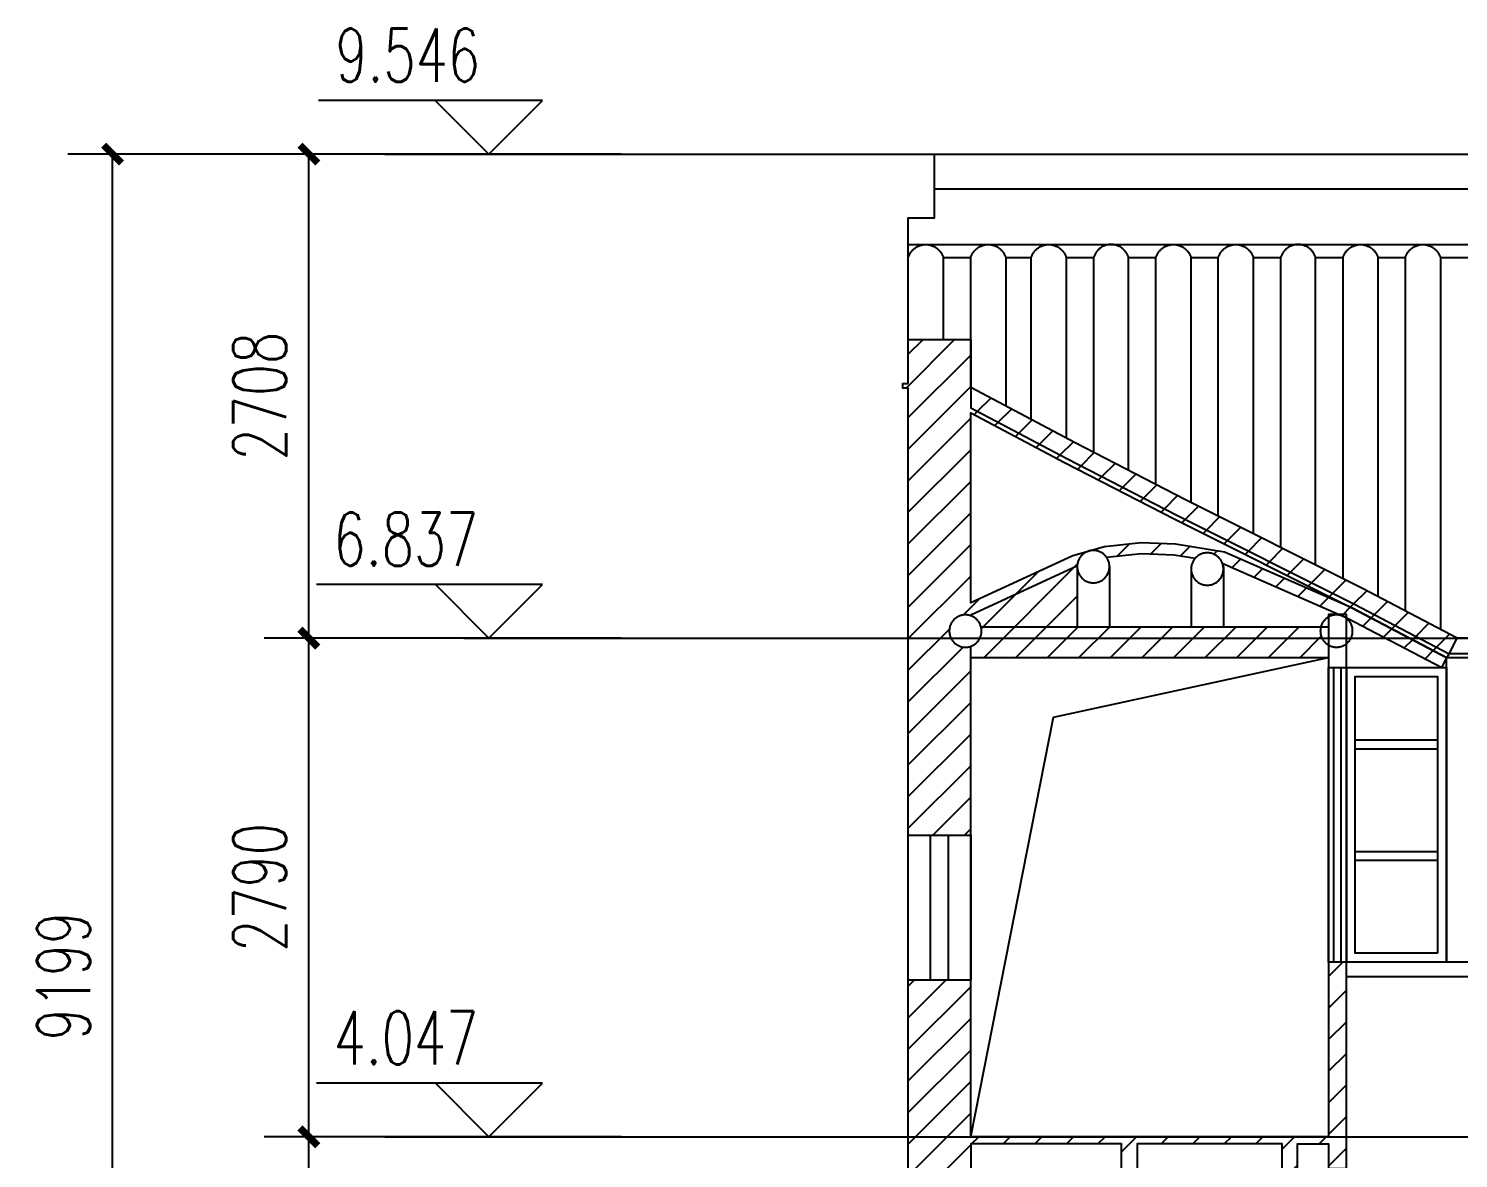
# Model space of a CAD drawing. Extents: x -20250 to 331240, y -699 to 63168.
# Drawn here: x 261174 to 269177, y 11125 to 17447 of the extents above; entities that cross this region are included whole.
import ezdxf

# ---------------------------------------------------------------- set-up
doc = ezdxf.new("R2010")
doc.units = 0
doc.header["$LTSCALE"] = 1000
doc.header["$MEASUREMENT"] = 0
for name, color, linetype in [('DIM_ELEV', 3, 'Continuous'), ('DOTE', 1, 'Continuous'), ('PUB_DIM', 3, 'Continuous'), ('PUB_HATCH', 8, 'Continuous'), ('PUB_TEXT', 7, 'Continuous'), ('WALL', 9, 'Continuous'), ('空', 3, 'Continuous'), ('窗', 4, 'Continuous')]:
    doc.layers.add(name, color=color, linetype=linetype)
doc.layers.add('瓦', color=7, linetype='Continuous', true_color=0x57e157)
doc.styles.add('_TCH_DIM', font='SIMPLEX', dxfattribs={"bigfont": 'GBCBIG'})
doc.styles.add('_TCH_DIM_T3', font='SIMPLEX', dxfattribs={"width": 0.705882, "bigfont": 'GBCBIG'})
doc.dimstyles.new('_TCH_ARCH&&100', dxfattribs={"dimtxt": 297.5, "dimasz": 100, "dimexe": 250, "dimexo": 300, "dimgap": 126.25, "dimtad": 1, "dimdec": 0, "dimzin": 0, "dimdsep": 46, "dimtxsty": '_TCH_DIM_T3', "dimblk": 'ARCHTICK', "dimcen": 0.09, "dimclrt": 7, "dimazin": 2, "dimtfac": 1, "dimtdec": 0, "dimtix": 1, "dimtmove": 2, "dimatfit": 3, "dimfxl": 1, "dimtolj": 1, "dimtzin": 0, "dimarcsym": 0})
pattern_1 = [(45, (-59853.03, 80703.54), (-88.388383, 88.388383), [])]

# ---------------------------------------------------------------- blocks, each defined once
blk = doc.blocks.new('_ArchTick')
at = {"color": 0, "linetype": 'ByBlock', "const_width": 0.4}
blk.add_lwpolyline([(-0.5, -0.5), (0.5, 0.5)], dxfattribs=at)
blk = doc.blocks.new('*D39')
at = {"layer": 'Defpoints', "color": 0, "transparency": 16777216}
for p in [(261643.8, 16744.3), (263750.5, 16744.3), (263750.5, 7545.2)]:
    blk.add_point(p, dxfattribs=at)
at = {"layer": 'PUB_DIM', "color": 0, "lineweight": -2, "transparency": 16777216}
for p, q in [((263450.5, 16744.3), (261393.8, 16744.3)), ((261643.8, 7545.2), (261643.8, 16744.3)), ((263450.5, 7545.2), (261393.8, 7545.2))]:
    blk.add_line(p, q, dxfattribs=at)
at = {"layer": 'PUB_DIM', "color": 0, "lineweight": -2, "transparency": 16777216, "xscale": 100, "yscale": 100, "zscale": 100}
for p, rotation in [((261643.8, 16744.3), 90), ((261643.8, 7545.2), 270)]:
    blk.add_blockref('_ArchTick', p, dxfattribs=dict(at, rotation=rotation))
at = {"layer": 'PUB_DIM', "color": 7, "transparency": 16777216, "insert": (261368.8, 12144.8), "char_height": 297.5, "attachment_point": 5, "rotation": 90, "style": '_TCH_DIM_T3'}
blk.add_mtext('\\A1;9199', dxfattribs=at)
blk = doc.blocks.new('*D41')
at = {"layer": 'Defpoints', "color": 0, "transparency": 16777216}
for p in [(262742, 11245.7), (264049.9, 11245.6), (264049.4, 7764.5)]:
    blk.add_point(p, dxfattribs=at)
at = {"layer": 'PUB_DIM', "color": 0, "lineweight": -2, "transparency": 16777216}
for p, q in [((263749.9, 11245.6), (262492, 11245.8)), ((262741.6, 7764.7), (262742, 11245.7)), ((263749.4, 7764.5), (262491.6, 7764.7))]:
    blk.add_line(p, q, dxfattribs=at)
at = {"layer": 'PUB_DIM', "color": 0, "lineweight": -2, "transparency": 16777216, "xscale": 100, "yscale": 100, "zscale": 100}
for p, rotation in [((262742, 11245.7), 89.99318004037087), ((262741.6, 7764.7), 269.9931800403709)]:
    blk.add_blockref('_ArchTick', p, dxfattribs=dict(at, rotation=rotation))
at = {"layer": 'PUB_DIM', "color": 7, "transparency": 16777216, "insert": (262466.8, 9505.2), "char_height": 297.5, "attachment_point": 5, "rotation": 89.99318, "style": '_TCH_DIM_T3'}
blk.add_mtext('\\A1;3481', dxfattribs=at)
blk = doc.blocks.new('*D42')
at = {"layer": 'Defpoints', "color": 0, "transparency": 16777216}
for p in [(262742.3, 14035.9), (264050.2, 14035.8), (264049.9, 11245.6)]:
    blk.add_point(p, dxfattribs=at)
at = {"layer": 'PUB_DIM', "color": 0, "lineweight": -2, "transparency": 16777216}
for p, q in [((263750.2, 14035.8), (262492.3, 14036)), ((262742, 11245.7), (262742.3, 14035.9)), ((263749.9, 11245.6), (262492, 11245.8))]:
    blk.add_line(p, q, dxfattribs=at)
at = {"layer": 'PUB_DIM', "color": 0, "lineweight": -2, "transparency": 16777216, "xscale": 100, "yscale": 100, "zscale": 100}
for p, rotation in [((262742.3, 14035.9), 89.99318004037107), ((262742, 11245.7), 269.993180040371)]:
    blk.add_blockref('_ArchTick', p, dxfattribs=dict(at, rotation=rotation))
at = {"layer": 'PUB_DIM', "color": 7, "transparency": 16777216, "insert": (262467.1, 12640.9), "char_height": 297.5, "attachment_point": 5, "rotation": 89.99318, "style": '_TCH_DIM_T3'}
blk.add_mtext('\\A1;2790', dxfattribs=at)
blk = doc.blocks.new('*D43')
at = {"layer": 'Defpoints', "color": 0, "transparency": 16777216}
for p in [(262742.6, 16744.4), (264050.5, 16744.3), (264050.2, 14035.8)]:
    blk.add_point(p, dxfattribs=at)
at = {"layer": 'PUB_DIM', "color": 0, "lineweight": -2, "transparency": 16777216}
for p, q in [((263750.5, 16744.3), (262492.6, 16744.5)), ((262742.3, 14035.9), (262742.6, 16744.4)), ((263750.2, 14035.8), (262492.3, 14036))]:
    blk.add_line(p, q, dxfattribs=at)
at = {"layer": 'PUB_DIM', "color": 0, "lineweight": -2, "transparency": 16777216, "xscale": 100, "yscale": 100, "zscale": 100}
for p, rotation in [((262742.6, 16744.4), 89.99318004037183), ((262742.3, 14035.9), 269.9931800403718)]:
    blk.add_blockref('_ArchTick', p, dxfattribs=dict(at, rotation=rotation))
at = {"layer": 'PUB_DIM', "color": 7, "transparency": 16777216, "insert": (262467.5, 15390.2), "char_height": 297.5, "attachment_point": 5, "rotation": 89.99318, "style": '_TCH_DIM_T3'}
blk.add_mtext('\\A1;2708', dxfattribs=at)

msp = doc.modelspace()

# ---------------------------------------------------------------- hatches: boundary and pattern name
at = {"layer": 'PUB_HATCH'}
h = msp.add_hatch(dxfattribs=at)
h.set_pattern_fill('普通砖', color=256, scale=50, style=0)
h.set_pattern_definition(pattern_1)
h.paths.add_polyline_path([(266447.5, 13928), (268450.1, 13928), (268450.1, 13997.1), (268442, 14002.3), (268435.4, 14007.6), (268429.1, 14013.6), (268423.7, 14019.9), (268418.5, 14027), (268414.1, 14034.7), (268410.5, 14042.6), (268407.6, 14051.2), (268405.6, 14060), (268404.4, 14069.1), (268404.2, 14078.5), (268404.9, 14087.5), (268407.1, 14099.9), (267043.1, 14099.9), (267043.1, 14439.4), (267043.8, 14447.7), (267045.4, 14456.7), (267047.8, 14465.1), (267051, 14473.4), (267055.1, 14481.3), (267059.6, 14488.4), (267065.2, 14495.5), (267071.3, 14501.8), (267078, 14507.7), (267085.1, 14512.7), (267095, 14518.4), (267019.8, 14496.8), (266447.5, 14233.7), (266447.5, 15296.8), (266973.2, 15019.5), (267589.6, 14701.7), (268583.7, 14202.9), (269113.4, 13925.7), (269125, 13948), (268595.2, 14225.2), (267600.9, 14724.1), (266985.1, 15041.6), (266447.5, 15325.5), (266447.5, 15707), (266097.9, 15707), (266097.9, 15460.6), (266068.1, 15460.6), (266068.1, 15435.5), (266097.9, 15435.5), (266097.9, 12933.6), (266447.5, 12933.6)])
h.paths.add_polyline_path([(266397.1, 13987.5), (266388.8, 13989.8), (266380.4, 13993.2), (266372.8, 13997.1), (266365.3, 14001.8), (266358.4, 14007.2), (266351.9, 14013.4), (266346.3, 14020), (266341.2, 14027.1), (266336.9, 14034.7), (266333.4, 14042.4), (266330.5, 14051), (266328.5, 14059.7), (266327.3, 14068.9), (266327.1, 14078.3), (266327.8, 14087.3), (266329.4, 14096.3), (266331.7, 14104.5), (266335, 14112.8), (266339.1, 14120.8), (266343.8, 14128.2), (266349.2, 14135), (266355.2, 14141.3), (266361.8, 14147), (266368.8, 14152), (266376.4, 14156.4), (266384.5, 14160.1), (266392.9, 14162.9), (266401.5, 14164.9), (266410.6, 14166.1), (266419.9, 14166.3), (266429, 14165.7), (266438.2, 14164), (266446.6, 14161.6), (266455, 14158.3), (266462.7, 14154.4), (266470, 14149.7), (266477.1, 14144.2), (266483.2, 14138.3), (266489, 14131.6), (266494, 14124.6), (266498.4, 14117), (266502, 14109), (266504.9, 14100.4), (266506.9, 14091.7), (266508.1, 14082.6), (266508.3, 14073.2), (266507.6, 14064.2), (266506, 14055.3), (266503.5, 14046.6), (266500.2, 14038.3), (266496.1, 14030.4), (266491.5, 14023.2), (266486, 14016.2), (266480.1, 14010.1), (266473.6, 14004.5), (266466.3, 13999.3), (266458.7, 13995), (266450.9, 13991.4), (266442.5, 13988.6), (266433.4, 13986.5), (266424.7, 13985.4), (266415.5, 13985.2), (266406, 13985.9)], flags=16)
h = msp.add_hatch(dxfattribs=at)
h.set_pattern_fill('普通砖', color=256, scale=50, style=0)
h.set_pattern_definition(pattern_1)
h.paths.add_polyline_path([(266447.5, 15438.9), (266447.5, 15325.5), (266985.1, 15041.6), (267600.9, 14724.1), (268595.2, 14225.2), (269125, 13948), (269170.9, 14035.7), (268640.4, 14313.4), (267645.8, 14812.4), (267031.9, 15128.9)])
h = msp.add_hatch(dxfattribs=at)
h.set_pattern_fill('普通砖', color=256, scale=50, style=0)
h.set_pattern_definition(pattern_1)
h.paths.add_polyline_path([(267593, 14562.3), (267401.9, 14569.8), (267195.9, 14547.4), (267120.8, 14525.8), (267124.4, 14526.3), (267129, 14526.6), (267133.7, 14526.7), (267138.3, 14526.6), (267142.9, 14526.3), (267147.5, 14525.7), (267151.9, 14524.9), (267156.3, 14523.9), (267160.6, 14522.7), (267164.8, 14521.2), (267168.9, 14519.6), (267172.9, 14517.8), (267176.8, 14515.8), (267180.6, 14513.6), (267184.3, 14511.2), (267187.8, 14508.7), (267191.2, 14506), (267194.5, 14503.2), (267197.7, 14500.2), (267200.7, 14497.1), (267203.5, 14493.8), (267206.2, 14490.3), (267208.9, 14486.6), (267404.1, 14507.9), (267586.7, 14500.7), (267702.8, 14481.8), (267704.6, 14483.8), (267707.6, 14486.9), (267710.7, 14489.9), (267714, 14492.8), (267717.4, 14495.5), (267721, 14498), (267724.6, 14500.3), (267728.4, 14502.5), (267732.3, 14504.5), (267736.3, 14506.3), (267740.5, 14508), (267744.7, 14509.4), (267749, 14510.6), (267753.3, 14511.6), (267757.8, 14512.4), (267762.3, 14513), (267766.9, 14513.3), (267771.6, 14513.5), (267776.2, 14513.3), (267780.8, 14513), (267785.3, 14512.4), (267789.8, 14511.6), (267794.2, 14510.6), (267798.5, 14509.4), (267802.7, 14508), (267806.8, 14506.3), (267810.8, 14504.5), (267814.7, 14502.5), (267818.5, 14500.3), (267822.2, 14498), (267825.7, 14495.5), (267829.1, 14492.8), (267832.4, 14489.9), (267835.6, 14486.9), (267838.6, 14483.8), (267841.4, 14480.5), (267844.1, 14477.1), (267846.6, 14473.5), (267849, 14469.8), (267851.2, 14466.1), (267853.2, 14462.2), (267855, 14458.2), (267856.1, 14455.2), (268507, 14169.1), (268550.1, 14169.1), (268550.1, 14150.1), (268557, 14147.2), (269084.7, 13871), (269113.4, 13925.7), (268583.7, 14202.9), (267868.3, 14517.4)])
h = msp.add_hatch(dxfattribs=at)
h.set_pattern_fill('普通砖', color=256, scale=50, style=0)
h.set_pattern_definition(pattern_1)
h.paths.add_polyline_path([(269183.5, 10341.6), (269418.6, 10212), (269430.9, 10235.4), (269016.8, 10462.1), (268277.2, 10893.1), (268277.2, 11205.9), (268450.1, 11205.9), (268450.1, 11067.9), (268550.1, 11067.9), (268550.1, 12223.6), (268450.1, 12223.6), (268450.1, 11245.6), (266447.5, 11245.6), (266447.5, 12122.3), (266097.9, 12122.3), (266097.9, 10577.2), (266023.6, 10577.2), (266023.6, 10511.1), (266097.9, 10511.1), (266097.9, 9984.4), (266447.5, 9984.4), (266447.5, 11205.9), (267292.2, 11205.9), (267292.2, 11049.9), (267378.2, 11049.9), (267378.2, 11205.9), (268191.1, 11205.9), (268191.1, 10753.2), (268277.2, 10753.2), (268277.2, 10864.1), (268943.6, 10475.7), (268943.6, 7405.7), (269183.5, 7405.7)])

# ---------------------------------------------------------------- linework, layer by layer
at = {"layer": 'DIM_ELEV'}
for p, q in [((264050.2, 17044.3), (262795.7, 17044.3)), ((263750.2, 16744.3), (263450.2, 17044.3)), ((263750.2, 16744.3), (264050.2, 17044.3)), ((264491.9, 16744.3), (263450.2, 16744.3)), ((264050.5, 14335.8), (262784.5, 14335.8)), ((263750.5, 14035.8), (263450.5, 14335.8)), ((263750.5, 14035.8), (264050.5, 14335.8)), ((264492.2, 14035.8), (263450.5, 14035.8)), ((264050.5, 11545.6), (262784.5, 11545.6)), ((263750.5, 11245.6), (263450.5, 11545.6)), ((263750.5, 11245.6), (264050.5, 11545.6)), ((264492.2, 11245.6), (263450.5, 11245.6))]:
    msp.add_line(p, q, dxfattribs=at)
at = {"layer": 'DOTE', "elevation": 0}
for points in [[(263167.8, 16744.3), (279047.2, 16744.3)], [(263610.3, 14035.7), (279489.7, 14035.7)], [(263167.8, 11245.6), (279047.2, 11245.6)]]:
    msp.add_lwpolyline(points, dxfattribs=at)
at = {"layer": 'WALL'}
for points in [[(266097.9, 15460.6, 0), (266097.9, 16387.6, 0), (266244.1, 16387.6, 0), (266244.1, 16744.3, 0), (275525.4, 16744.3, 0), (275525.4, 16387.6, 0), (275671.7, 16387.6, 0), (275671.7, 15460.6, 0)], [(275525.4, 16547.8, 0), (266244.1, 16547.8, 0)], [(266097.9, 16238.5, 0), (275671.7, 16238.5, 0)], [(266097.9, 15707, 0), (266447.5, 15707, 0), (266447.5, 15325.5, 0), (266985.1, 15041.6, 0), (267600.9, 14724.1, 0), (268595.2, 14225.2, 0), (269125, 13948, 0), (269170.9, 14035.7, 0), (268640.4, 14313.4, 0), (267645.8, 14812.4, 0), (267031.9, 15128.9, 0), (266447.5, 15438.9, 0)], [(268943.6, 7405.7, 0), (268943.6, 10475.7, 0), (268277.2, 10864.1, 0), (268277.2, 10753.2, 0), (268191.1, 10753.2, 0), (268191.1, 11205.9, 0), (267378.2, 11205.9, 0), (267378.2, 11049.9, 0), (267292.2, 11049.9, 0), (267292.2, 11205.9, 0), (266447.5, 11205.9, 0), (266447.5, 7545.2, 0), (266097.9, 7545.2, 0), (266097.9, 10511.1, 0), (266023.6, 10511.1, 0), (266023.6, 10577.2, 0), (266097.9, 10577.2, 0), (266097.9, 15435.5, 0), (266068.1, 15435.5, 0), (266068.1, 15460.6, 0), (266097.9, 15460.6, 0)], [(267855.5, 14455.5, 0), (268557, 14147.2, 0), (269084.7, 13871, 0), (269113.4, 13925.7, 0), (268583.7, 14202.9, 0), (267868.3, 14517.4, 0), (267593, 14562.3, 0), (267401.9, 14569.8, 0), (267195.9, 14547.4, 0), (267019.8, 14496.8, 0), (266447.5, 14233.7, 0), (266447.5, 15296.8, 0), (266973.2, 15019.5, 0), (267589.6, 14701.7, 0), (268583.7, 14202.9, 0), (269113.4, 13925.7, 0), (269125, 13948, 0)], [(267703.1, 14481.7, 0), (267586.7, 14500.7, 0), (267404.1, 14507.9, 0), (267208.3, 14486.5, 0)], [(267043.5, 14439.3, 0), (267042, 14438.8, 0), (266447.5, 14165.1, 0), (266447.5, 14160.6, 0)], [(267043.1, 14436.2, 0), (267043.1, 14099.9, 0)], [(267224.2, 14436.2, 0), (267224.2, 14099.9, 0)], [(267681, 14436.2, 0), (267681, 14099.9, 0)], [(267862.1, 14436.2, 0), (267862.1, 14099.9, 0)], [(268277.2, 11007.5, 0), (269062, 10550.2, 0), (269538.6, 10289.3, 0), (269492.7, 10201.5, 0), (269016.8, 10462.1, 0), (268277.2, 10893.1, 0), (268277.2, 11205.9, 0), (268450.1, 11205.9, 0), (268450.1, 11067.9, 0), (268550.1, 11067.9, 0), (268550.1, 14169.1, 0), (268450.1, 14169.1, 0), (268450.1, 11245.6, 0), (266447.5, 11245.6, 0), (266447.5, 13990.8, 0)], [(266504.6, 14099.9, 0), (268450.1, 14099.9, 0)], [(272626.5, 14035.7, 0), (269170.9, 14035.7, 0)], [(266447.5, 13928, 0), (268450.1, 13928, 0)], [(272672.4, 13948, 0), (269125, 13948, 0)], [(269110.5, 12223.6, 0), (269110.5, 13925.7, 0)], [(272684, 13925.7, 0), (269113.4, 13925.7, 0)], [(273114.9, 12223.6, 0), (268550.1, 12223.6, 0)], [(268550.1, 12143, 0), (273114.9, 12143, 0)]]:
    msp.add_polyline3d(points, dxfattribs=at)
for points in [[(267224.2, 14436.2, 0), (267224.1, 14440.8, 0), (267223.7, 14445.4, 0), (267223.2, 14450, 0), (267222.4, 14454.4, 0), (267221.4, 14458.8, 0), (267220.1, 14463.1, 0), (267218.7, 14467.3, 0), (267217.1, 14471.4, 0), (267215.3, 14475.4, 0), (267213.3, 14479.3, 0), (267211.1, 14483.1, 0), (267208.7, 14486.8, 0), (267206.2, 14490.3, 0), (267203.5, 14493.8, 0), (267200.7, 14497.1, 0), (267197.7, 14500.2, 0), (267194.5, 14503.2, 0), (267191.2, 14506, 0), (267187.8, 14508.7, 0), (267184.3, 14511.2, 0), (267180.6, 14513.6, 0), (267176.8, 14515.8, 0), (267172.9, 14517.8, 0), (267168.9, 14519.6, 0), (267164.8, 14521.2, 0), (267160.6, 14522.7, 0), (267156.3, 14523.9, 0), (267151.9, 14524.9, 0), (267147.5, 14525.7, 0), (267142.9, 14526.3, 0), (267138.3, 14526.6, 0), (267133.7, 14526.7, 0), (267129, 14526.6, 0), (267124.4, 14526.3, 0), (267119.9, 14525.7, 0), (267115.4, 14524.9, 0), (267111.1, 14523.9, 0), (267106.8, 14522.7, 0), (267102.6, 14521.2, 0), (267098.5, 14519.6, 0), (267094.4, 14517.8, 0), (267090.5, 14515.8, 0), (267086.7, 14513.6, 0), (267083.1, 14511.2, 0), (267079.5, 14508.7, 0), (267076.1, 14506, 0), (267072.8, 14503.2, 0), (267069.7, 14500.2, 0), (267066.7, 14497.1, 0), (267063.8, 14493.8, 0), (267061.1, 14490.3, 0), (267058.6, 14486.8, 0), (267056.2, 14483.1, 0), (267054.1, 14479.3, 0), (267052.1, 14475.4, 0), (267050.2, 14471.4, 0), (267048.6, 14467.3, 0), (267047.2, 14463.1, 0), (267046, 14458.8, 0), (267045, 14454.4, 0), (267044.2, 14450, 0), (267043.6, 14445.4, 0), (267043.2, 14440.8, 0), (267043.1, 14436.2, 0), (267043.2, 14431.5, 0), (267043.6, 14426.9, 0), (267044.2, 14422.4, 0), (267045, 14418, 0), (267046, 14413.6, 0), (267047.2, 14409.3, 0), (267048.6, 14405.1, 0), (267050.2, 14401, 0), (267052.1, 14397, 0), (267054.1, 14393.1, 0), (267056.2, 14389.3, 0), (267058.6, 14385.6, 0), (267061.1, 14382.1, 0), (267063.8, 14378.6, 0), (267066.7, 14375.3, 0), (267069.7, 14372.2, 0), (267072.8, 14369.2, 0), (267076.1, 14366.3, 0), (267079.5, 14363.7, 0), (267083.1, 14361.1, 0), (267086.7, 14358.8, 0), (267090.5, 14356.6, 0), (267094.4, 14354.6, 0), (267098.5, 14352.8, 0), (267102.6, 14351.2, 0), (267106.8, 14349.7, 0), (267111.1, 14348.5, 0), (267115.4, 14347.5, 0), (267119.9, 14346.7, 0), (267124.4, 14346.1, 0), (267129, 14345.8, 0), (267133.7, 14345.7, 0), (267138.3, 14345.8, 0), (267142.9, 14346.1, 0), (267147.5, 14346.7, 0), (267151.9, 14347.5, 0), (267156.3, 14348.5, 0), (267160.6, 14349.7, 0), (267164.8, 14351.2, 0), (267168.9, 14352.8, 0), (267172.9, 14354.6, 0), (267176.8, 14356.6, 0), (267180.6, 14358.8, 0), (267184.3, 14361.1, 0), (267187.8, 14363.7, 0), (267191.2, 14366.3, 0), (267194.5, 14369.2, 0), (267197.7, 14372.2, 0), (267200.7, 14375.3, 0), (267203.5, 14378.6, 0), (267206.2, 14382.1, 0), (267208.7, 14385.6, 0), (267211.1, 14389.3, 0), (267213.3, 14393.1, 0), (267215.3, 14397, 0), (267217.1, 14401, 0), (267218.7, 14405.1, 0), (267220.1, 14409.3, 0), (267221.4, 14413.6, 0), (267222.4, 14418, 0), (267223.2, 14422.4, 0), (267223.7, 14426.9, 0), (267224.1, 14431.5, 0)], [(267862.1, 14422.9, 0), (267862, 14427.6, 0), (267861.6, 14432.2, 0), (267861, 14436.7, 0), (267860.2, 14441.2, 0), (267859.2, 14445.5, 0), (267858, 14449.8, 0), (267856.6, 14454, 0), (267855, 14458.2, 0), (267853.2, 14462.2, 0), (267851.2, 14466.1, 0), (267849, 14469.8, 0), (267846.6, 14473.5, 0), (267844.1, 14477.1, 0), (267841.4, 14480.5, 0), (267838.6, 14483.8, 0), (267835.6, 14486.9, 0), (267832.4, 14489.9, 0), (267829.1, 14492.8, 0), (267825.7, 14495.5, 0), (267822.2, 14498, 0), (267818.5, 14500.3, 0), (267814.7, 14502.5, 0), (267810.8, 14504.5, 0), (267806.8, 14506.3, 0), (267802.7, 14508, 0), (267798.5, 14509.4, 0), (267794.2, 14510.6, 0), (267789.8, 14511.6, 0), (267785.3, 14512.4, 0), (267780.8, 14513, 0), (267776.2, 14513.3, 0), (267771.6, 14513.5, 0), (267766.9, 14513.3, 0), (267762.3, 14513, 0), (267757.8, 14512.4, 0), (267753.3, 14511.6, 0), (267749, 14510.6, 0), (267744.7, 14509.4, 0), (267740.5, 14508, 0), (267736.3, 14506.3, 0), (267732.3, 14504.5, 0), (267728.4, 14502.5, 0), (267724.6, 14500.3, 0), (267721, 14498, 0), (267717.4, 14495.5, 0), (267714, 14492.8, 0), (267710.7, 14489.9, 0), (267707.6, 14486.9, 0), (267704.6, 14483.8, 0), (267701.7, 14480.5, 0), (267699, 14477.1, 0), (267696.5, 14473.5, 0), (267694.1, 14469.8, 0), (267692, 14466.1, 0), (267690, 14462.2, 0), (267688.1, 14458.2, 0), (267686.5, 14454, 0), (267685.1, 14449.8, 0), (267683.9, 14445.5, 0), (267682.9, 14441.2, 0), (267682.1, 14436.7, 0), (267681.5, 14432.2, 0), (267681.1, 14427.6, 0), (267681, 14422.9, 0), (267681.1, 14418.3, 0), (267681.5, 14413.7, 0), (267682.1, 14409.2, 0), (267682.9, 14404.7, 0), (267683.9, 14400.3, 0), (267685.1, 14396, 0), (267686.5, 14391.8, 0), (267688.1, 14387.7, 0), (267690, 14383.7, 0), (267692, 14379.8, 0), (267694.1, 14376, 0), (267696.5, 14372.3, 0), (267699, 14368.8, 0), (267701.7, 14365.3, 0), (267704.6, 14362.1, 0), (267707.6, 14358.9, 0), (267710.7, 14355.9, 0), (267714, 14353.1, 0), (267717.4, 14350.4, 0), (267721, 14347.9, 0), (267724.6, 14345.5, 0), (267728.4, 14343.3, 0), (267732.3, 14341.3, 0), (267736.3, 14339.5, 0), (267740.5, 14337.9, 0), (267744.7, 14336.5, 0), (267749, 14335.2, 0), (267753.3, 14334.2, 0), (267757.8, 14333.4, 0), (267762.3, 14332.9, 0), (267766.9, 14332.5, 0), (267771.6, 14332.4, 0), (267776.2, 14332.5, 0), (267780.8, 14332.9, 0), (267785.3, 14333.4, 0), (267789.8, 14334.2, 0), (267794.2, 14335.2, 0), (267798.5, 14336.5, 0), (267802.7, 14337.9, 0), (267806.8, 14339.5, 0), (267810.8, 14341.3, 0), (267814.7, 14343.3, 0), (267818.5, 14345.5, 0), (267822.2, 14347.9, 0), (267825.7, 14350.4, 0), (267829.1, 14353.1, 0), (267832.4, 14355.9, 0), (267835.6, 14358.9, 0), (267838.6, 14362.1, 0), (267841.4, 14365.3, 0), (267844.1, 14368.8, 0), (267846.6, 14372.3, 0), (267849, 14376, 0), (267851.2, 14379.8, 0), (267853.2, 14383.7, 0), (267855, 14387.7, 0), (267856.6, 14391.8, 0), (267858, 14396, 0), (267859.2, 14400.3, 0), (267860.2, 14404.7, 0), (267861, 14409.2, 0), (267861.6, 14413.7, 0), (267862, 14418.3, 0)], [(266508.2, 14075.7, 0), (266508.1, 14080.4, 0), (266507.8, 14085, 0), (266507.2, 14089.5, 0), (266506.4, 14094, 0), (266505.4, 14098.3, 0), (266504.2, 14102.7, 0), (266502.7, 14106.8, 0), (266501.1, 14111, 0), (266499.3, 14115, 0), (266497.3, 14118.9, 0), (266495.1, 14122.7, 0), (266492.8, 14126.3, 0), (266490.2, 14129.9, 0), (266487.5, 14133.3, 0), (266484.7, 14136.6, 0), (266481.7, 14139.7, 0), (266478.6, 14142.7, 0), (266475.3, 14145.6, 0), (266471.8, 14148.3, 0), (266468.3, 14150.8, 0), (266464.6, 14153.2, 0), (266460.8, 14155.3, 0), (266456.9, 14157.3, 0), (266452.9, 14159.2, 0), (266448.8, 14160.8, 0), (266444.6, 14162.2, 0), (266440.3, 14163.4, 0), (266435.9, 14164.4, 0), (266431.5, 14165.2, 0), (266427, 14165.8, 0), (266422.4, 14166.2, 0), (266417.7, 14166.3, 0), (266413, 14166.2, 0), (266408.5, 14165.8, 0), (266403.9, 14165.2, 0), (266399.5, 14164.4, 0), (266395.1, 14163.4, 0), (266390.8, 14162.2, 0), (266386.6, 14160.8, 0), (266382.5, 14159.2, 0), (266378.5, 14157.3, 0), (266374.6, 14155.3, 0), (266370.8, 14153.2, 0), (266367.1, 14150.8, 0), (266363.5, 14148.3, 0), (266360.1, 14145.6, 0), (266356.8, 14142.7, 0), (266353.7, 14139.7, 0), (266350.7, 14136.6, 0), (266347.9, 14133.3, 0), (266345.2, 14129.9, 0), (266342.6, 14126.3, 0), (266340.3, 14122.7, 0), (266338.1, 14118.9, 0), (266336.1, 14115, 0), (266334.3, 14111, 0), (266332.7, 14106.8, 0), (266331.2, 14102.7, 0), (266330, 14098.3, 0), (266329, 14094, 0), (266328.2, 14089.5, 0), (266327.6, 14085, 0), (266327.3, 14080.4, 0), (266327.2, 14075.7, 0), (266327.3, 14071.1, 0), (266327.6, 14066.5, 0), (266328.2, 14062, 0), (266329, 14057.5, 0), (266330, 14053.1, 0), (266331.2, 14048.8, 0), (266332.7, 14044.6, 0), (266334.3, 14040.5, 0), (266336.1, 14036.5, 0), (266338.1, 14032.6, 0), (266340.3, 14028.8, 0), (266342.6, 14025.2, 0), (266345.2, 14021.6, 0), (266347.9, 14018.2, 0), (266350.7, 14014.9, 0), (266353.7, 14011.7, 0), (266356.8, 14008.7, 0), (266360.1, 14005.9, 0), (266363.5, 14003.2, 0), (266367.1, 14000.7, 0), (266370.8, 13998.3, 0), (266374.6, 13996.2, 0), (266378.5, 13994.2, 0), (266382.5, 13992.3, 0), (266386.6, 13990.7, 0), (266390.8, 13989.3, 0), (266395.1, 13988.1, 0), (266399.5, 13987.1, 0), (266403.9, 13986.2, 0), (266408.5, 13985.7, 0), (266413, 13985.3, 0), (266417.7, 13985.2, 0), (266422.4, 13985.3, 0), (266427, 13985.7, 0), (266431.5, 13986.2, 0), (266435.9, 13987.1, 0), (266440.3, 13988.1, 0), (266444.6, 13989.3, 0), (266448.8, 13990.7, 0), (266452.9, 13992.3, 0), (266456.9, 13994.2, 0), (266460.8, 13996.2, 0), (266464.6, 13998.3, 0), (266468.3, 14000.7, 0), (266471.8, 14003.2, 0), (266475.3, 14005.9, 0), (266478.6, 14008.7, 0), (266481.7, 14011.7, 0), (266484.7, 14014.9, 0), (266487.5, 14018.2, 0), (266490.2, 14021.6, 0), (266492.8, 14025.2, 0), (266495.1, 14028.8, 0), (266497.3, 14032.6, 0), (266499.3, 14036.5, 0), (266501.1, 14040.5, 0), (266502.7, 14044.6, 0), (266504.2, 14048.8, 0), (266505.4, 14053.1, 0), (266506.4, 14057.5, 0), (266507.2, 14062, 0), (266507.8, 14066.5, 0), (266508.1, 14071.1, 0)], [(268585.3, 14076, 0), (268585.2, 14080.6, 0), (268584.9, 14085.2, 0), (268584.3, 14089.7, 0), (268583.5, 14094.2, 0), (268582.5, 14098.6, 0), (268581.2, 14102.9, 0), (268579.8, 14107.1, 0), (268578.2, 14111.2, 0), (268576.4, 14115.2, 0), (268574.4, 14119.1, 0), (268572.2, 14122.9, 0), (268569.9, 14126.6, 0), (268567.3, 14130.1, 0), (268564.6, 14133.5, 0), (268561.8, 14136.8, 0), (268558.8, 14140, 0), (268555.7, 14143, 0), (268552.4, 14145.8, 0), (268548.9, 14148.5, 0), (268545.4, 14151, 0), (268541.7, 14153.4, 0), (268537.9, 14155.6, 0), (268534, 14157.6, 0), (268530, 14159.4, 0), (268525.9, 14161, 0), (268521.7, 14162.4, 0), (268517.4, 14163.6, 0), (268513, 14164.7, 0), (268508.6, 14165.4, 0), (268504, 14166, 0), (268499.5, 14166.4, 0), (268494.8, 14166.5, 0), (268490.1, 14166.4, 0), (268485.5, 14166, 0), (268481, 14165.4, 0), (268476.6, 14164.7, 0), (268472.2, 14163.6, 0), (268467.9, 14162.4, 0), (268463.7, 14161, 0), (268459.6, 14159.4, 0), (268455.6, 14157.6, 0), (268451.7, 14155.6, 0), (268447.9, 14153.4, 0), (268444.2, 14151, 0), (268440.6, 14148.5, 0), (268437.2, 14145.8, 0), (268433.9, 14143, 0), (268430.8, 14140, 0), (268427.8, 14136.8, 0), (268425, 14133.5, 0), (268422.3, 14130.1, 0), (268419.7, 14126.6, 0), (268417.4, 14122.9, 0), (268415.2, 14119.1, 0), (268413.2, 14115.2, 0), (268411.4, 14111.2, 0), (268409.8, 14107.1, 0), (268408.3, 14102.9, 0), (268407.1, 14098.6, 0), (268406.1, 14094.2, 0), (268405.3, 14089.7, 0), (268404.7, 14085.2, 0), (268404.4, 14080.6, 0), (268404.3, 14076, 0), (268404.4, 14071.3, 0), (268404.7, 14066.7, 0), (268405.3, 14062.2, 0), (268406.1, 14057.7, 0), (268407.1, 14053.3, 0), (268408.3, 14049.1, 0), (268409.8, 14044.8, 0), (268411.4, 14040.7, 0), (268413.2, 14036.7, 0), (268415.2, 14032.8, 0), (268417.4, 14029, 0), (268419.7, 14025.3, 0), (268422.3, 14021.8, 0), (268425, 14018.4, 0), (268427.8, 14015.1, 0), (268430.8, 14012, 0), (268433.9, 14009, 0), (268437.2, 14006.1, 0), (268440.6, 14003.4, 0), (268444.2, 14000.9, 0), (268447.9, 13998.5, 0), (268451.7, 13996.3, 0), (268455.6, 13994.3, 0), (268459.6, 13992.5, 0), (268463.7, 13990.9, 0), (268467.9, 13989.5, 0), (268472.2, 13988.3, 0), (268476.6, 13987.2, 0), (268481, 13986.5, 0), (268485.5, 13985.9, 0), (268490.1, 13985.5, 0), (268494.8, 13985.4, 0), (268499.5, 13985.5, 0), (268504, 13985.9, 0), (268508.6, 13986.5, 0), (268513, 13987.2, 0), (268517.4, 13988.3, 0), (268521.7, 13989.5, 0), (268525.9, 13990.9, 0), (268530, 13992.5, 0), (268534, 13994.3, 0), (268537.9, 13996.3, 0), (268541.7, 13998.5, 0), (268545.4, 14000.9, 0), (268548.9, 14003.4, 0), (268552.4, 14006.1, 0), (268555.7, 14009, 0), (268558.8, 14012, 0), (268561.8, 14015.1, 0), (268564.6, 14018.4, 0), (268567.3, 14021.8, 0), (268569.9, 14025.3, 0), (268572.2, 14029, 0), (268574.4, 14032.8, 0), (268576.4, 14036.7, 0), (268578.2, 14040.7, 0), (268579.8, 14044.8, 0), (268581.2, 14049.1, 0), (268582.5, 14053.3, 0), (268583.5, 14057.7, 0), (268584.3, 14062.2, 0), (268584.9, 14066.7, 0), (268585.2, 14071.3, 0)]]:
    msp.add_polyline3d(points, close=True, dxfattribs=at)
at = {"layer": '瓦'}
for points in [[(266097.9, 15707, 0), (266097.9, 16165.7, 0), (266099.2, 16169.8, 0), (266100.6, 16173.7, 0), (266102.2, 16177.5, 0), (266103.9, 16181.3, 0), (266105.8, 16184.9, 0), (266107.9, 16188.5, 0), (266110, 16192, 0), (266112.3, 16195.3, 0), (266114.7, 16198.6, 0), (266117.2, 16201.8, 0), (266119.9, 16204.8, 0), (266122.7, 16207.7, 0), (266125.5, 16210.6, 0), (266128.5, 16213.3, 0), (266131.6, 16215.9, 0), (266134.8, 16218.3, 0), (266138, 16220.7, 0), (266141.4, 16222.9, 0), (266144.9, 16225, 0), (266148.4, 16226.9, 0), (266152, 16228.7, 0), (266155.7, 16230.3, 0), (266159.5, 16231.9, 0), (266163.3, 16233.2, 0), (266167.2, 16234.5, 0), (266171.1, 16235.5, 0), (266175.1, 16236.4, 0), (266179.1, 16237.2, 0), (266183.2, 16237.8, 0), (266187.4, 16238.2, 0), (266191.5, 16238.4, 0), (266195.8, 16238.5, 0), (266200, 16238.4, 0), (266204.2, 16238.2, 0), (266208.3, 16237.8, 0), (266212.4, 16237.2, 0), (266216.4, 16236.4, 0), (266220.4, 16235.5, 0), (266224.4, 16234.5, 0), (266228.2, 16233.2, 0), (266232.1, 16231.9, 0), (266235.8, 16230.3, 0), (266239.5, 16228.7, 0), (266243.1, 16226.9, 0), (266246.7, 16225, 0), (266250.1, 16222.9, 0), (266253.5, 16220.7, 0), (266256.7, 16218.3, 0), (266259.9, 16215.9, 0), (266263, 16213.3, 0), (266266, 16210.6, 0), (266268.9, 16207.7, 0), (266271.6, 16204.8, 0), (266274.3, 16201.8, 0), (266276.8, 16198.6, 0), (266279.2, 16195.3, 0), (266281.5, 16192, 0), (266283.7, 16188.5, 0), (266285.7, 16184.9, 0), (266287.6, 16181.3, 0), (266289.3, 16177.5, 0), (266290.9, 16173.7, 0), (266292.4, 16169.8, 0), (266293.7, 16165.7, 0), (266293.7, 15707, 0)], [(266447.5, 15438.9, 0), (266447.5, 16165.7, 0), (266448.8, 16169.8, 0), (266450.3, 16173.7, 0), (266451.9, 16177.5, 0), (266453.6, 16181.3, 0), (266455.5, 16184.9, 0), (266457.5, 16188.5, 0), (266459.7, 16192, 0), (266462, 16195.3, 0), (266464.4, 16198.6, 0), (266466.9, 16201.8, 0), (266469.6, 16204.8, 0), (266472.3, 16207.7, 0), (266475.2, 16210.6, 0), (266478.2, 16213.3, 0), (266481.3, 16215.9, 0), (266484.5, 16218.3, 0), (266487.7, 16220.7, 0), (266491.1, 16222.9, 0), (266494.5, 16225, 0), (266498.1, 16226.9, 0), (266501.7, 16228.7, 0), (266505.4, 16230.3, 0), (266509.1, 16231.9, 0), (266513, 16233.2, 0), (266516.8, 16234.5, 0), (266520.8, 16235.5, 0), (266524.8, 16236.4, 0), (266528.8, 16237.2, 0), (266532.9, 16237.8, 0), (266537.1, 16238.2, 0), (266541.2, 16238.4, 0), (266545.5, 16238.5, 0), (266549.7, 16238.4, 0), (266553.8, 16238.2, 0), (266558, 16237.8, 0), (266562.1, 16237.2, 0), (266566.1, 16236.4, 0), (266570.1, 16235.5, 0), (266574.1, 16234.5, 0), (266577.9, 16233.2, 0), (266581.8, 16231.9, 0), (266585.5, 16230.3, 0), (266589.2, 16228.7, 0), (266592.8, 16226.9, 0), (266596.3, 16225, 0), (266599.8, 16222.9, 0), (266603.2, 16220.7, 0), (266606.4, 16218.3, 0), (266609.6, 16215.9, 0), (266612.7, 16213.3, 0), (266615.7, 16210.6, 0), (266618.5, 16207.7, 0), (266621.3, 16204.8, 0), (266624, 16201.8, 0), (266626.5, 16198.6, 0), (266628.9, 16195.3, 0), (266631.2, 16192, 0), (266633.3, 16188.5, 0), (266635.4, 16184.9, 0), (266637.2, 16181.3, 0), (266639, 16177.5, 0), (266640.6, 16173.7, 0), (266642, 16169.8, 0), (266643.3, 16165.7, 0), (266643.3, 15335, 0)], [(266786, 15259.3, 0), (266786, 16165.7, 0), (266787.3, 16169.8, 0), (266788.8, 16173.7, 0), (266790.4, 16177.5, 0), (266792.1, 16181.3, 0), (266794, 16184.9, 0), (266796, 16188.5, 0), (266798.2, 16192, 0), (266800.5, 16195.3, 0), (266802.9, 16198.6, 0), (266805.4, 16201.8, 0), (266808.1, 16204.8, 0), (266810.8, 16207.7, 0), (266813.7, 16210.6, 0), (266816.7, 16213.3, 0), (266819.8, 16215.9, 0), (266823, 16218.3, 0), (266826.2, 16220.7, 0), (266829.6, 16222.9, 0), (266833, 16225, 0), (266836.6, 16226.9, 0), (266840.2, 16228.7, 0), (266843.9, 16230.3, 0), (266847.6, 16231.9, 0), (266851.5, 16233.2, 0), (266855.3, 16234.5, 0), (266859.3, 16235.5, 0), (266863.3, 16236.4, 0), (266867.3, 16237.2, 0), (266871.4, 16237.8, 0), (266875.6, 16238.2, 0), (266879.7, 16238.4, 0), (266884, 16238.5, 0), (266888.2, 16238.4, 0), (266892.3, 16238.2, 0), (266896.5, 16237.8, 0), (266900.6, 16237.2, 0), (266904.6, 16236.4, 0), (266908.6, 16235.5, 0), (266912.6, 16234.5, 0), (266916.4, 16233.2, 0), (266920.3, 16231.9, 0), (266924, 16230.3, 0), (266927.7, 16228.7, 0), (266931.3, 16226.9, 0), (266934.8, 16225, 0), (266938.3, 16222.9, 0), (266941.7, 16220.7, 0), (266944.9, 16218.3, 0), (266948.1, 16215.9, 0), (266951.2, 16213.3, 0), (266954.2, 16210.6, 0), (266957, 16207.7, 0), (266959.8, 16204.8, 0), (266962.5, 16201.8, 0), (266965, 16198.6, 0), (266967.4, 16195.3, 0), (266969.7, 16192, 0), (266971.8, 16188.5, 0), (266973.9, 16184.9, 0), (266975.7, 16181.3, 0), (266977.5, 16177.5, 0), (266979.1, 16173.7, 0), (266980.5, 16169.8, 0), (266981.8, 16165.7, 0), (266981.8, 15155.5, 0)], [(267330.9, 14974.8, 0), (267330.9, 16165.7, 0), (267329.6, 16169.8, 0), (267328.2, 16173.7, 0), (267326.6, 16177.5, 0), (267324.8, 16181.3, 0), (267322.9, 16184.9, 0), (267320.9, 16188.5, 0), (267318.8, 16192, 0), (267316.5, 16195.3, 0), (267314.1, 16198.6, 0), (267311.5, 16201.8, 0), (267308.9, 16204.8, 0), (267306.1, 16207.7, 0), (267303.2, 16210.6, 0), (267300.3, 16213.3, 0), (267297.2, 16215.9, 0), (267294, 16218.3, 0), (267290.7, 16220.7, 0), (267287.4, 16222.9, 0), (267283.9, 16225, 0), (267280.4, 16226.9, 0), (267276.8, 16228.7, 0), (267273.1, 16230.3, 0), (267269.3, 16231.9, 0), (267265.5, 16233.2, 0), (267261.6, 16234.5, 0), (267257.7, 16235.5, 0), (267253.7, 16236.4, 0), (267249.6, 16237.2, 0), (267245.5, 16237.8, 0), (267241.4, 16238.2, 0), (267237.2, 16238.4, 0), (267233, 16238.5, 0), (267228.8, 16238.4, 0), (267224.6, 16238.2, 0), (267220.5, 16237.8, 0), (267216.4, 16237.2, 0), (267212.3, 16236.4, 0), (267208.3, 16235.5, 0), (267204.4, 16234.5, 0), (267200.5, 16233.2, 0), (267196.7, 16231.9, 0), (267192.9, 16230.3, 0), (267189.2, 16228.7, 0), (267185.6, 16226.9, 0), (267182.1, 16225, 0), (267178.7, 16222.9, 0), (267175.3, 16220.7, 0), (267172, 16218.3, 0), (267168.8, 16215.9, 0), (267165.8, 16213.3, 0), (267162.8, 16210.6, 0), (267159.9, 16207.7, 0), (267157.1, 16204.8, 0), (267154.5, 16201.8, 0), (267152, 16198.6, 0), (267149.5, 16195.3, 0), (267147.3, 16192, 0), (267145.1, 16188.5, 0), (267143.1, 16184.9, 0), (267141.2, 16181.3, 0), (267139.5, 16177.5, 0), (267137.8, 16173.7, 0), (267136.4, 16169.8, 0), (267135.1, 16165.7, 0), (267135.1, 15075.7, 0)], [(267484.1, 14895.8, 0), (267484.1, 16165.7, 0), (267485.4, 16169.8, 0), (267486.9, 16173.7, 0), (267488.5, 16177.5, 0), (267490.2, 16181.3, 0), (267492.1, 16184.9, 0), (267494.1, 16188.5, 0), (267496.3, 16192, 0), (267498.6, 16195.3, 0), (267501, 16198.6, 0), (267503.5, 16201.8, 0), (267506.2, 16204.8, 0), (267508.9, 16207.7, 0), (267511.8, 16210.6, 0), (267514.8, 16213.3, 0), (267517.9, 16215.9, 0), (267521.1, 16218.3, 0), (267524.3, 16220.7, 0), (267527.7, 16222.9, 0), (267531.1, 16225, 0), (267534.7, 16226.9, 0), (267538.3, 16228.7, 0), (267542, 16230.3, 0), (267545.7, 16231.9, 0), (267549.5, 16233.2, 0), (267553.4, 16234.5, 0), (267557.4, 16235.5, 0), (267561.4, 16236.4, 0), (267565.4, 16237.2, 0), (267569.5, 16237.8, 0), (267573.7, 16238.2, 0), (267577.8, 16238.4, 0), (267582, 16238.5, 0), (267586.2, 16238.4, 0), (267590.4, 16238.2, 0), (267594.6, 16237.8, 0), (267598.7, 16237.2, 0), (267602.7, 16236.4, 0), (267606.7, 16235.5, 0), (267610.7, 16234.5, 0), (267614.5, 16233.2, 0), (267618.4, 16231.9, 0), (267622.1, 16230.3, 0), (267625.8, 16228.7, 0), (267629.4, 16226.9, 0), (267632.9, 16225, 0), (267636.4, 16222.9, 0), (267639.7, 16220.7, 0), (267643, 16218.3, 0), (267646.2, 16215.9, 0), (267649.3, 16213.3, 0), (267652.3, 16210.6, 0), (267655.1, 16207.7, 0), (267657.9, 16204.8, 0), (267660.5, 16201.8, 0), (267663.1, 16198.6, 0), (267665.5, 16195.3, 0), (267667.8, 16192, 0), (267669.9, 16188.5, 0), (267672, 16184.9, 0), (267673.8, 16181.3, 0), (267675.6, 16177.5, 0), (267677.2, 16173.7, 0), (267678.6, 16169.8, 0), (267679.9, 16165.7, 0), (267679.9, 14795.3, 0)], [(267833.2, 14718.4, 0), (267833.2, 16165.7, 0), (267834.5, 16169.8, 0), (267835.9, 16173.7, 0), (267837.5, 16177.5, 0), (267839.3, 16181.3, 0), (267841.2, 16184.9, 0), (267843.2, 16188.5, 0), (267845.3, 16192, 0), (267847.6, 16195.3, 0), (267850, 16198.6, 0), (267852.6, 16201.8, 0), (267855.2, 16204.8, 0), (267858, 16207.7, 0), (267860.9, 16210.6, 0), (267863.8, 16213.3, 0), (267866.9, 16215.9, 0), (267870.1, 16218.3, 0), (267873.4, 16220.7, 0), (267876.7, 16222.9, 0), (267880.2, 16225, 0), (267883.7, 16226.9, 0), (267887.3, 16228.7, 0), (267891, 16230.3, 0), (267894.8, 16231.9, 0), (267898.6, 16233.2, 0), (267902.5, 16234.5, 0), (267906.4, 16235.5, 0), (267910.4, 16236.4, 0), (267914.5, 16237.2, 0), (267918.6, 16237.8, 0), (267922.7, 16238.2, 0), (267926.9, 16238.4, 0), (267931.1, 16238.5, 0), (267935.3, 16238.4, 0), (267939.5, 16238.2, 0), (267943.6, 16237.8, 0), (267947.7, 16237.2, 0), (267951.7, 16236.4, 0), (267955.7, 16235.5, 0), (267959.7, 16234.5, 0), (267963.6, 16233.2, 0), (267967.4, 16231.9, 0), (267971.2, 16230.3, 0), (267974.8, 16228.7, 0), (267978.5, 16226.9, 0), (267982, 16225, 0), (267985.4, 16222.9, 0), (267988.8, 16220.7, 0), (267992.1, 16218.3, 0), (267995.2, 16215.9, 0), (267998.3, 16213.3, 0), (268001.3, 16210.6, 0), (268004.2, 16207.7, 0), (268007, 16204.8, 0), (268009.6, 16201.8, 0), (268012.1, 16198.6, 0), (268014.5, 16195.3, 0), (268016.8, 16192, 0), (268019, 16188.5, 0), (268021, 16184.9, 0), (268022.9, 16181.3, 0), (268024.6, 16177.5, 0), (268026.2, 16173.7, 0), (268027.7, 16169.8, 0), (268029, 16165.7, 0), (268029, 14620.2, 0)], [(268378.1, 14445, 0), (268378.1, 16165.7, 0), (268376.8, 16169.8, 0), (268375.3, 16173.7, 0), (268373.7, 16177.5, 0), (268372, 16181.3, 0), (268370.1, 16184.9, 0), (268368.1, 16188.5, 0), (268365.9, 16192, 0), (268363.6, 16195.3, 0), (268361.2, 16198.6, 0), (268358.7, 16201.8, 0), (268356, 16204.8, 0), (268353.2, 16207.7, 0), (268350.4, 16210.6, 0), (268347.4, 16213.3, 0), (268344.3, 16215.9, 0), (268341.1, 16218.3, 0), (268337.9, 16220.7, 0), (268334.5, 16222.9, 0), (268331, 16225, 0), (268327.5, 16226.9, 0), (268323.9, 16228.7, 0), (268320.2, 16230.3, 0), (268316.5, 16231.9, 0), (268312.6, 16233.2, 0), (268308.8, 16234.5, 0), (268304.8, 16235.5, 0), (268300.8, 16236.4, 0), (268296.8, 16237.2, 0), (268292.7, 16237.8, 0), (268288.5, 16238.2, 0), (268284.4, 16238.4, 0), (268280.2, 16238.5, 0), (268275.9, 16238.4, 0), (268271.8, 16238.2, 0), (268267.6, 16237.8, 0), (268263.5, 16237.2, 0), (268259.5, 16236.4, 0), (268255.5, 16235.5, 0), (268251.5, 16234.5, 0), (268247.7, 16233.2, 0), (268243.8, 16231.9, 0), (268240.1, 16230.3, 0), (268236.4, 16228.7, 0), (268232.8, 16226.9, 0), (268229.2, 16225, 0), (268225.8, 16222.9, 0), (268222.4, 16220.7, 0), (268219.2, 16218.3, 0), (268216, 16215.9, 0), (268212.9, 16213.3, 0), (268209.9, 16210.6, 0), (268207, 16207.7, 0), (268204.3, 16204.8, 0), (268201.6, 16201.8, 0), (268199.1, 16198.6, 0), (268196.7, 16195.3, 0), (268194.4, 16192, 0), (268192.2, 16188.5, 0), (268190.2, 16184.9, 0), (268188.3, 16181.3, 0), (268186.6, 16177.5, 0), (268185, 16173.7, 0), (268183.5, 16169.8, 0), (268182.2, 16165.7, 0), (268182.3, 14543.2, 0)], [(268531.3, 14368.1, 0), (268531.3, 16165.7, 0), (268532.6, 16169.8, 0), (268534, 16173.7, 0), (268535.6, 16177.5, 0), (268537.4, 16181.3, 0), (268539.2, 16184.9, 0), (268541.3, 16188.5, 0), (268543.4, 16192, 0), (268545.7, 16195.3, 0), (268548.1, 16198.6, 0), (268550.7, 16201.8, 0), (268553.3, 16204.8, 0), (268556.1, 16207.7, 0), (268559, 16210.6, 0), (268561.9, 16213.3, 0), (268565, 16215.9, 0), (268568.2, 16218.3, 0), (268571.5, 16220.7, 0), (268574.8, 16222.9, 0), (268578.3, 16225, 0), (268581.8, 16226.9, 0), (268585.4, 16228.7, 0), (268589.1, 16230.3, 0), (268592.9, 16231.9, 0), (268596.7, 16233.2, 0), (268600.6, 16234.5, 0), (268604.5, 16235.5, 0), (268608.5, 16236.4, 0), (268612.6, 16237.2, 0), (268616.7, 16237.8, 0), (268620.8, 16238.2, 0), (268625, 16238.4, 0), (268629.2, 16238.5, 0), (268633.4, 16238.4, 0), (268637.6, 16238.2, 0), (268641.7, 16237.8, 0), (268645.8, 16237.2, 0), (268649.8, 16236.4, 0), (268653.8, 16235.5, 0), (268657.8, 16234.5, 0), (268661.7, 16233.2, 0), (268665.5, 16231.9, 0), (268669.2, 16230.3, 0), (268672.9, 16228.7, 0), (268676.5, 16226.9, 0), (268680.1, 16225, 0), (268683.5, 16222.9, 0), (268686.9, 16220.7, 0), (268690.2, 16218.3, 0), (268693.3, 16215.9, 0), (268696.4, 16213.3, 0), (268699.4, 16210.6, 0), (268702.3, 16207.7, 0), (268705, 16204.8, 0), (268707.7, 16201.8, 0), (268710.2, 16198.6, 0), (268712.6, 16195.3, 0), (268714.9, 16192, 0), (268717.1, 16188.5, 0), (268719.1, 16184.9, 0), (268721, 16181.3, 0), (268722.7, 16177.5, 0), (268724.3, 16173.7, 0), (268725.8, 16169.8, 0), (268727.1, 16165.7, 0), (268727.1, 14268, 0)], [(268880.3, 14187.8, 0), (268880.3, 16165.7, 0), (268881.6, 16169.8, 0), (268883.1, 16173.7, 0), (268884.7, 16177.5, 0), (268886.4, 16181.3, 0), (268888.3, 16184.9, 0), (268890.3, 16188.5, 0), (268892.5, 16192, 0), (268894.8, 16195.3, 0), (268897.2, 16198.6, 0), (268899.7, 16201.8, 0), (268902.4, 16204.8, 0), (268905.1, 16207.7, 0), (268908, 16210.6, 0), (268911, 16213.3, 0), (268914.1, 16215.9, 0), (268917.2, 16218.3, 0), (268920.5, 16220.7, 0), (268923.9, 16222.9, 0), (268927.3, 16225, 0), (268930.9, 16226.9, 0), (268934.5, 16228.7, 0), (268938.2, 16230.3, 0), (268941.9, 16231.9, 0), (268945.7, 16233.2, 0), (268949.6, 16234.5, 0), (268953.6, 16235.5, 0), (268957.6, 16236.4, 0), (268961.6, 16237.2, 0), (268965.7, 16237.8, 0), (268969.8, 16238.2, 0), (268974, 16238.4, 0), (268978.2, 16238.5, 0), (268982.4, 16238.4, 0), (268986.6, 16238.2, 0), (268990.7, 16237.8, 0), (268994.8, 16237.2, 0), (268998.9, 16236.4, 0), (269002.9, 16235.5, 0), (269006.8, 16234.5, 0), (269010.7, 16233.2, 0), (269014.5, 16231.9, 0), (269018.3, 16230.3, 0), (269022, 16228.7, 0), (269025.6, 16226.9, 0), (269029.1, 16225, 0), (269032.6, 16222.9, 0), (269035.9, 16220.7, 0), (269039.2, 16218.3, 0), (269042.4, 16215.9, 0), (269045.5, 16213.3, 0), (269048.5, 16210.6, 0), (269051.3, 16207.7, 0), (269054.1, 16204.8, 0), (269056.7, 16201.8, 0), (269059.3, 16198.6, 0), (269061.7, 16195.3, 0), (269064, 16192, 0), (269066.1, 16188.5, 0), (269068.1, 16184.9, 0), (269070, 16181.3, 0), (269071.8, 16177.5, 0), (269073.4, 16173.7, 0), (269074.8, 16169.8, 0), (269076.1, 16165.7, 0), (269076.1, 14085.4, 0)], [(266293.7, 16165.7, 0), (266447.6, 16165.7, 0)], [(266643.4, 16165.7, 0), (266786.1, 16165.7, 0)], [(266981.9, 16165.7, 0), (267135.1, 16165.7, 0)], [(267330.9, 16165.7, 0), (267484.1, 16165.7, 0)], [(267680, 16165.7, 0), (267833.2, 16165.7, 0)], [(268029, 16165.7, 0), (268182.2, 16165.7, 0)], [(268378.1, 16165.7, 0), (268531.3, 16165.7, 0)], [(268727.1, 16165.7, 0), (268880.3, 16165.7, 0)], [(269076.2, 16165.7, 0), (269229.4, 16165.7, 0)]]:
    msp.add_polyline3d(points, dxfattribs=at)
at = {"layer": '空'}
msp.add_lwpolyline([(266447.5, 11245.6), (266909.9, 13593), (268450.1, 13928)], dxfattribs=at)
at = {"layer": '窗', "extrusion": (2.8486e-14, -3.25841e-07, -1)}
msp.add_lwpolyline([(-266097.9, 12933.6), (-266447.5, 12933.6), (-266447.5, 12122.3), (-266097.9, 12122.3)], close=True, dxfattribs=at)
for points in [[(-266222.7, 12122.3), (-266222.7, 12933.6)], [(-266322.7, 12122.3), (-266322.7, 12933.6)]]:
    msp.add_lwpolyline(points, dxfattribs=at)
at = {"layer": '窗'}
for points in [[(268450.1, 13871, 0), (268550.1, 13871, 0), (268550.1, 12223.6, 0), (268450.1, 12223.6, 0)], [(268550.1, 13871, 0), (269110.5, 13871, 0), (269110.5, 12223.6, 0), (268550.1, 12223.6, 0)], [(269060.5, 12273.6, 0), (268600.1, 12273.6, 0), (268600.1, 13821, 0), (269060.5, 13821, 0)]]:
    msp.add_polyline3d(points, close=True, dxfattribs=at)
for points in [[(268480.1, 12223.6, 0), (268480.1, 13871, 0)], [(268520.1, 12223.6, 0), (268520.1, 13871, 0)], [(268600.1, 13466.3, 0), (269060.5, 13466.3, 0)], [(268600.1, 13416.3, 0), (269060.5, 13416.3, 0)], [(268600.1, 12842.7, 0), (269060.5, 12842.7, 0)], [(268600.1, 12792.7, 0), (269060.5, 12792.7, 0)]]:
    msp.add_polyline3d(points, dxfattribs=at)

# ---------------------------------------------------------------- texts
at = {"layer": 'PUB_TEXT', "style": '_TCH_DIM', "width": 0.705882}
for s, p in [('9.546', (262890.2, 17149.3)), ('6.837', (262880.5, 14440.8)), ('4.047', (262880.5, 11650.6))]:
    msp.add_text(s, height=297.5, dxfattribs=at).set_placement(p)

# ---------------------------------------------------------------- dimensions: what is measured, and where the dimension line sits
at = {"layer": 'PUB_DIM'}
for p1, p2, distance, picture, middle in [((263750.5, 7545.2), (263750.5, 16744.3), 2106.7, '*D39', (261368.8, 12144.8)), ((264050.1883, 14035.7802), (264050.5107, 16744.2756), 1307.8855, '*D43', (262467.464, 15390.2164)), ((264049.9, 11245.6), (264050.2, 14035.8), 1307.9, '*D42', (262467.1, 12640.9)), ((264049.4, 7764.5), (264049.9, 11245.6), 1307.9, '*D41', (262466.8, 9505.2))]:
    dim = msp.add_aligned_dim(p1=p1, p2=p2, distance=distance, dimstyle='_TCH_ARCH&&100', dxfattribs=at)
    dim.commit()
    dim.dimension.update_dxf_attribs({"geometry": picture, "text_midpoint": middle})

doc.saveas('drawing.dxf')
